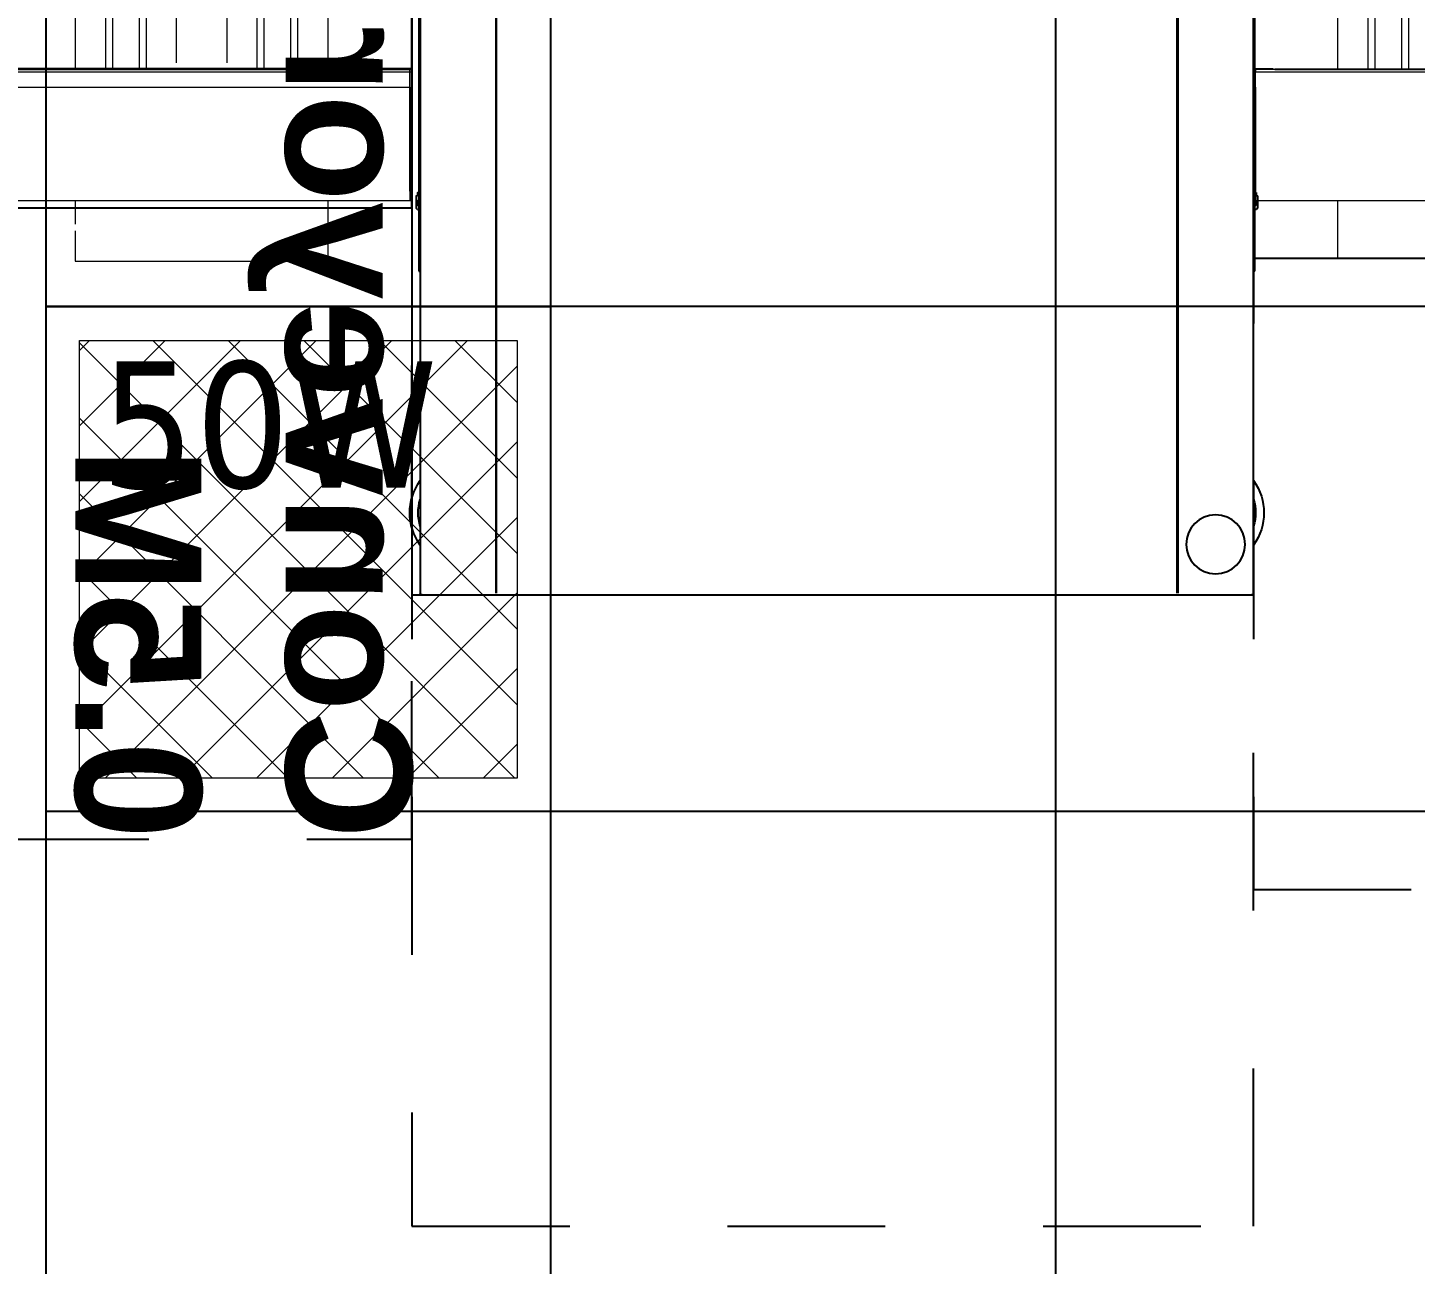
# Model space of a CAD drawing. Header units: centimetres. Extents: x 405564 to 502064, y 46284 to 60634.
# Drawn here: x 454057.6 to 454222.5, y 52528.8 to 52675.6 of the extents above; entities that cross this region are included whole.
import ezdxf
from ezdxf import colors
from ezdxf.entities.mleader import LeaderData, LeaderLine
from ezdxf.math import Vec2, Vec3
from ezdxf.xclip import XClip

# ---------------------------------------------------------------- set-up
doc = ezdxf.new("R2010")
doc.units = ezdxf.units.CM
doc.header["$XCLIPFRAME"] = 0
doc.linetypes.add('3+1_3b$0$DASHED', pattern=[0.25, 0.125, -0.125])
for name, color, linetype in [('---___EB_draft03_cihazlar', 8, 'Continuous'), ('0-KRCN-ASMATAVAN-130426', 8, 'Continuous'), ('AS_DUV', 8, 'Continuous'), ('AS_PYZ_BINA', 8, 'Continuous')]:
    doc.layers.add(name, color=color, linetype=linetype)
for name, color, linetype, lineweight in [('0-KRCN-AYDINLATMA-130426', 8, 'Continuous', 9), ('0-KRCN-MİMARİ-220526', 8, 'Continuous', 9), ('OL_Ic', 8, 'Continuous', 9)]:
    doc.layers.add(name, color=color, linetype=linetype, lineweight=lineweight)
doc.styles.add('Kalin02', font='arialbd.ttf')
doc.styles.add('Normal_ITL', font='swissi.ttf')
doc.styles.add('TAHOMA', font='tahoma.ttf')

# ---------------------------------------------------------------- blocks, each defined once
blk = doc.blocks.new('50W 60x60 cm  SIVA ALTI LED ARMATÜR')
at = {"layer": '0-KRCN-AYDINLATMA-130426'}
h = blk.add_hatch(dxfattribs=at)
h.set_pattern_fill('ANSI37', color=256, scale=0.2)
h.paths.add_polyline_path([(-2.6, 2.594), (2.6, 2.594), (2.6, -2.606), (-2.6, -2.606)])
for points in [[(-3, 2.994), (3, 2.994), (3, -3.007), (-3, -3.007)], [(-2.6, 2.594), (2.6, 2.594), (2.6, -2.606), (-2.6, -2.606)]]:
    blk.add_lwpolyline(points, close=True, dxfattribs=at)
at = {"layer": '0-KRCN-AYDINLATMA-130426', "insert": (-2.35, 2.344), "char_height": 1.5, "attachment_point": 1, "style": 'TAHOMA'}
blk.add_mtext_dynamic_manual_height_columns('{\\fTahoma|b0|i0|c162|p34;50W}', width=1.5, gutter_width=1.25, heights=[0], dxfattribs=at)
blk = doc.blocks.new('G$C27E741DA')
at = {"layer": '0-KRCN-AYDINLATMA-130426', "xscale": 10, "yscale": 10, "zscale": 10}
blk.add_blockref('50W 60x60 cm  SIVA ALTI LED ARMATÜR', (16025.68, 5478.55), dxfattribs=at)
blk = doc.blocks.new('Conveyor0.5M')
at = {"layer": '---___EB_draft03_cihazlar', "linetype": 'Continuous', "lineweight": 15}
for p, q in [((276861.82, -40180.86), (276862.12, -40180.86)), ((276862.12, -40180.86), (276862.24, -40180.86)), ((276862.12, -40229.86), (276862.12, -40180.86)), ((276862.12, -40180.86), (276862.12, -40229.85)), ((276862.24, -40180.86), (276862.24, -40228.86)), ((276846.57, -40180.96), (276847.67, -40180.96)), ((276846.57, -40180.98), (276846.57, -40180.96)), ((276846.57, -40181.16), (276846.57, -40180.98)), ((276846.57, -40230.66), (276846.57, -40181.16)), ((276847.67, -40181.16), (276846.57, -40181.16)), ((276847.67, -40180.96), (276854.52, -40180.96)), ((276847.67, -40181.16), (276861.82, -40181.16)), ((276858.79, -40181.16), (276847.67, -40181.16)), ((276854.92, -40180.96), (276854.52, -40180.96)), ((276854.92, -40180.96), (276861.82, -40180.96)), ((276860.02, -40181.16), (276858.86, -40181.16)), ((276860.02, -40230.66), (276860.02, -40181.16)), ((276860.07, -40181.16), (276861.72, -40181.16)), ((276862.12, -40180.96), (276861.82, -40180.96)), ((276861.82, -40180.96), (276861.82, -40181.16)), ((276861.82, -40181.21), (276861.82, -40181.16)), ((276861.82, -40181.16), (276861.82, -40230.66)), ((276862.12, -40181.21), (276861.82, -40181.21)), ((276862.24, -40180.96), (276862.12, -40180.96)), ((276862.12, -40180.96), (276862.12, -40181.96)), ((276862.12, -40181.96), (276862.12, -40180.96)), ((276862.24, -40181.21), (276862.12, -40181.21)), ((276862.12, -40181.21), (276862.12, -40182.21)), ((276862.12, -40182.21), (276862.12, -40181.21)), ((276862.12, -40181.96), (276862.12, -40229.61)), ((276862.12, -40182.21), (276862.12, -40229.86)), ((276862.24, -40182.96), (276862.24, -40180.96)), ((276862.24, -40183.21), (276862.24, -40181.21)), ((276862.12, -40182.96), (276862.24, -40182.96)), ((276862.12, -40183.18), (276862.14, -40183.18)), ((276862.12, -40183.21), (276862.24, -40183.21)), ((276862.14, -40183.28), (276862.12, -40183.28)), ((276862.12, -40183.43), (276862.14, -40183.43)), ((276862.14, -40183.53), (276862.12, -40183.53)), ((276862.14, -40228.38), (276862.14, -40183.18)), ((276862.19, -40183.18), (276862.14, -40183.18)), ((276862.14, -40228.63), (276862.14, -40183.43)), ((276862.19, -40183.43), (276862.14, -40183.43)), ((276862.19, -40228.38), (276862.19, -40183.18)), ((276862.19, -40228.63), (276862.19, -40183.43)), ((276839.37, -40220.91), (276839.37, -40190.91)), ((276839.47, -40190.91), (276839.37, -40190.91)), ((276842.96, -40190.91), (276839.47, -40190.91)), ((276846.57, -40190.91), (276843.78, -40190.91)), ((276907.45, -40190.91), (276862.19, -40190.91)), ((276907.45, -40194.5), (276862.19, -40194.5)), ((276907.45, -40195.32), (276862.19, -40195.32)), ((276907.45, -40198.5), (276862.19, -40198.5)), ((276907.45, -40199.32), (276862.19, -40199.32)), ((276906.72, -40202.91), (276862.92, -40202.91)), ((276906.72, -40208.91), (276862.92, -40208.91)), ((276907.45, -40212.5), (276862.19, -40212.5)), ((276907.45, -40213.32), (276862.19, -40213.32)), ((276907.45, -40216.5), (276862.19, -40216.5)), ((276907.45, -40217.32), (276862.19, -40217.32)), ((276839.47, -40220.91), (276839.37, -40220.91)), ((276842.96, -40220.91), (276839.47, -40220.91)), ((276846.57, -40220.91), (276843.78, -40220.91)), ((276907.45, -40220.91), (276862.19, -40220.91))]:
    blk.add_line(p, q, dxfattribs=at)
at = {"layer": '---___EB_draft03_cihazlar', "color": 1, "linetype": '3+1_3b$0$DASHED', "ltscale": 150}
blk.add_lwpolyline([(276770.72, -40180.91), (277000.72, -40180.91), (277000.72, -40230.91), (276770.72, -40230.91), (276770.72, -40180.91)], dxfattribs=at)
at = {"layer": '---___EB_draft03_cihazlar', "color": 1}
blk.add_lwpolyline([(276845.72, -40180.91), (276925.72, -40180.91), (276925.72, -40230.91), (276845.72, -40230.91), (276845.72, -40180.91)], dxfattribs=at)
at = {"layer": '---___EB_draft03_cihazlar', "linetype": 'Continuous', "lineweight": 15}
for points, knots in [([(276846.57, -40181), (276846.57, -40181), (276846.57, -40181.02), (276846.57, -40180.99), (276846.57, -40180.96), (276846.57, -40180.96)], [0, 0, 0, 0, 0.052266, 0.883064, 1, 1, 1, 1]), ([(276854.92, -40180.96), (276854.9, -40180.97), (276854.84, -40180.99), (276854.73, -40181.01), (276854.61, -40181), (276854.54, -40180.97), (276854.52, -40180.96)], [0, 0, 0, 0, 0.162259, 0.462444, 0.828584, 1, 1, 1, 1])]:
    blk.add_open_spline(points, degree=3, knots=knots, dxfattribs=at)
at = {"layer": '---___EB_draft03_cihazlar', "insert": (276770.72, -40180.91), "char_height": 15, "attachment_point": 1, "style": 'Kalin02'}
blk.add_mtext_dynamic_manual_height_columns('Conveyor \\P0.5M', width=590.7316, gutter_width=750, heights=[137.08], dxfattribs=at)
blk = doc.blocks.new('RejectConveyor1M')
at = {"layer": '---___EB_draft03_cihazlar', "linetype": 'Continuous', "lineweight": 15}
for p, q in [((277095.36, -39826.95), (277095.36, -39727.45)), ((277110.61, -39727.45), (277110.61, -39826.95)), ((277088.51, -39817.2), (277088.51, -39737.2)), ((277110.91, -39778.25), (277110.91, -39825.9)), ((277110.93, -39824.67), (277110.93, -39779.47)), ((277110.98, -39824.67), (277110.98, -39779.47)), ((277156.24, -39808.79), (277110.98, -39808.79)), ((277156.24, -39809.61), (277110.98, -39809.61)), ((277156.24, -39812.79), (277110.98, -39812.79)), ((277156.24, -39813.61), (277110.98, -39813.61)), ((277092.57, -39817.2), (277088.51, -39817.2)), ((277095.36, -39817.2), (277092.57, -39817.2)), ((277156.24, -39817.2), (277110.98, -39817.2)), ((277110.91, -39824.57), (277110.93, -39824.57)), ((277110.93, -39824.67), (277110.91, -39824.67)), ((277110.98, -39824.67), (277110.93, -39824.67)), ((277111.03, -39824.9), (277110.91, -39824.9)), ((277110.91, -39825.9), (277110.91, -39826.9)), ((277111.03, -39826.9), (277111.03, -39824.9)), ((277095.36, -39827.12), (277095.36, -39826.95)), ((277096.46, -39826.95), (277095.36, -39826.95)), ((277095.36, -39827.15), (277095.36, -39827.12)), ((277096.46, -39827.15), (277095.36, -39827.15)), ((277096.46, -39826.95), (277110.61, -39826.95)), ((277107.57, -39826.95), (277096.46, -39826.95)), ((277096.46, -39827.15), (277103.31, -39827.15)), ((277103.31, -39827.15), (277103.71, -39827.15)), ((277103.71, -39827.15), (277110.61, -39827.15)), ((277108.81, -39826.95), (277107.64, -39826.95)), ((277108.86, -39826.95), (277110.51, -39826.95)), ((277110.61, -39826.95), (277110.61, -39826.9)), ((277110.61, -39826.9), (277110.91, -39826.9)), ((277110.61, -39826.95), (277110.61, -39827.15)), ((277110.91, -39826.9), (277111.03, -39826.9))]:
    blk.add_line(p, q, dxfattribs=at)
at = {"layer": '---___EB_draft03_cihazlar', "color": 1, "linetype": '3+1_3b$0$DASHED', "ltscale": 150}
blk.add_lwpolyline([(277013.51, -39727.2), (277249.51, -39727.2), (277249.51, -39827.2), (277013.51, -39827.2), (277013.51, -39727.2)], dxfattribs=at)
at = {"layer": '---___EB_draft03_cihazlar', "color": 1}
blk.add_lwpolyline([(277088.51, -39727.2), (277174.51, -39727.2), (277174.51, -39827.2), (277088.51, -39827.2), (277088.51, -39727.2)], dxfattribs=at)
at = {"layer": '---___EB_draft03_cihazlar', "linetype": 'Continuous', "lineweight": 15}
for points, knots in [([(277095.36, -39827.15), (277095.36, -39827.14), (277095.36, -39827.12), (277095.36, -39827.09), (277095.36, -39827.1), (277095.36, -39827.1)], [0, 0, 0, 0, 0.116936, 0.947734, 1, 1, 1, 1]), ([(277103.31, -39827.15), (277103.33, -39827.14), (277103.4, -39827.11), (277103.51, -39827.09), (277103.63, -39827.11), (277103.69, -39827.14), (277103.71, -39827.15)], [0, 0, 0, 0, 0.171416, 0.537556, 0.837741, 1, 1, 1, 1])]:
    blk.add_open_spline(points, degree=3, knots=knots, dxfattribs=at)
blk = doc.blocks.new('SPI')
at = {"layer": '---___EB_draft03_cihazlar', "linetype": 'Continuous'}
for p, q in [((274420.39, -39725.33), (274546.49, -39725.33)), ((274440.84, -39725.17), (274508.24, -39725.17)), ((274498.84, -39725.17), (274498.84, -39725.08)), ((274498.88, -39725.08), (274498.84, -39725.08)), ((274498.88, -39724.99), (274498.88, -39725.17)), ((274498.88, -39724.99), (274499.16, -39724.99)), ((274499.16, -39724.99), (274499.16, -39725.17)), ((274499.2, -39725.09), (274499.16, -39725.09)), ((274499.2, -39725.13), (274499.16, -39725.13)), ((274499.23, -39725.08), (274499.2, -39725.11)), ((274499.2, -39725.09), (274499.2, -39725.17)), ((274499.2, -39725.17), (274499.2, -39725.11)), ((274499.29, -39724.83), (274499.22, -39725.17)), ((274499.23, -39725.13), (274499.23, -39725.08)), ((274499.24, -39725.08), (274499.23, -39725.08)), ((274499.24, -39725.08), (274499.23, -39725.08)), ((274499.29, -39724.83), (274500.74, -39724.83)), ((274500.89, -39724.98), (274500.74, -39724.83)), ((274500.89, -39724.98), (274500.89, -39725.17)), ((274508.24, -39725.17), (274508.24, -39725.33)), ((274546.69, -39725.53), (274546.69, -39734.13)), ((274546.49, -39734.33), (274420.39, -39734.33)), ((274546.49, -39734.38), (274474.19, -39734.38)), ((274495.97, -39734.38), (274495.97, -39734.33)), ((274496.08, -39734.33), (274496.08, -39734.38)), ((274496.98, -39734.38), (274496.98, -39734.33)), ((274497.09, -39734.38), (274497.09, -39734.33)), ((274497.24, -39734.38), (274497.24, -39734.33)), ((274497.76, -39734.33), (274497.76, -39734.38)), ((274498.21, -39734.38), (274498.21, -39734.33)), ((274498.59, -39734.38), (274498.59, -39734.33)), ((274498.88, -39734.33), (274498.88, -39734.38)), ((274499.16, -39734.33), (274499.16, -39734.38)), ((274499.19, -39734.38), (274499.19, -39734.33)), ((274500.89, -39734.33), (274500.89, -39734.38)), ((274541.19, -39734.38), (274541.19, -39734.33)), ((274546.69, -39734.58), (274546.69, -39815.08)), ((274420.39, -39815.33), (274546.49, -39815.33)), ((274546.49, -39815.28), (274474.19, -39815.28)), ((274485.69, -39815.33), (274485.69, -39815.28)), ((274531.69, -39815.33), (274531.69, -39815.28)), ((274536.29, -39815.28), (274536.29, -39815.33)), ((274540.99, -39815.28), (274540.99, -39815.33)), ((274541.19, -39815.33), (274541.19, -39815.28)), ((274546.69, -39815.53), (274546.69, -39824.13)), ((274546.49, -39824.33), (274420.39, -39824.33)), ((274508.24, -39824.49), (274440.84, -39824.49)), ((274498.84, -39824.58), (274498.84, -39824.49)), ((274498.88, -39824.58), (274498.84, -39824.58)), ((274498.88, -39824.49), (274498.88, -39824.67)), ((274498.88, -39824.67), (274499.16, -39824.67)), ((274499.16, -39824.49), (274499.16, -39824.67)), ((274499.2, -39824.53), (274499.16, -39824.53)), ((274499.2, -39824.57), (274499.16, -39824.57)), ((274499.2, -39824.57), (274499.2, -39824.49)), ((274499.2, -39824.55), (274499.2, -39824.49)), ((274499.23, -39824.58), (274499.2, -39824.55)), ((274499.22, -39824.49), (274499.29, -39824.83)), ((274499.23, -39824.58), (274499.23, -39824.53)), ((274499.24, -39824.58), (274499.23, -39824.58)), ((274499.24, -39824.58), (274499.23, -39824.58)), ((274500.74, -39824.83), (274500.89, -39824.68)), ((274500.89, -39824.68), (274500.89, -39824.49)), ((274508.24, -39824.49), (274508.24, -39824.33)), ((274499.29, -39824.83), (274500.74, -39824.83))]:
    blk.add_line(p, q, dxfattribs=at)
at = {"layer": '---___EB_draft03_cihazlar', "color": 1, "linetype": '3+1_3b$0$DASHED', "ltscale": 150}
blk.add_lwpolyline([(274345.69, -39724.33), (274621.69, -39724.33), (274621.69, -39824.33), (274345.69, -39824.33), (274345.69, -39724.33)], dxfattribs=at)
at = {"layer": '---___EB_draft03_cihazlar', "color": 1}
blk.add_lwpolyline([(274420.69, -39724.33), (274546.69, -39724.33), (274546.69, -39824.33), (274420.69, -39824.33), (274420.69, -39724.33)], dxfattribs=at)
at = {"layer": '---___EB_draft03_cihazlar', "linetype": 'Continuous'}
blk.add_circle((274540.69, -39819.83), 3.5, dxfattribs=at)
for centre, radius, start, end in [((274536.94, -39730.58), 6.5, 53.9403, 126.0597), ((274500.14, -39725.33), 0.4, 23.7878, 156.2122), ((274500.14, -39725.33), 0.225, 46.0426, 133.9574), ((274500.14, -39725.33), 0.2, 53.1454, 126.8609), ((274536.94, -39730.58), 5.5, 73.027, 106.9261), ((274546.49, -39725.53), 0.2, 0, 90), ((274536.94, -39730.58), 6.5, 324.1813, 324.7056), ((274538.99, -39815.38), 0.35, 163.0656, 171.3861), ((274538.99, -39815.38), 0.21, 150, 165.731), ((274538.99, -39815.38), 0.21, 14.269, 30), ((274538.99, -39815.38), 0.35, 8.6139, 16.9344), ((274536.94, -39819.08), 6.5, 35.2944, 35.8187), ((274545.18, -39815.29), 0.2, 180, 192.505), ((274500.14, -39824.33), 0.4, 203.6323, 336.3677), ((274500.14, -39824.33), 0.225, 225.9097, 314.0903), ((274500.14, -39824.33), 0.2, 255, 306.8546), ((274536.94, -39819.08), 6.5, 233.9403, 306.0597), ((274536.94, -39819.08), 5.5, 253.027, 286.9261), ((274546.49, -39824.13), 0.2, 270, 0)]:
    blk.add_arc(centre, radius, start, end, dxfattribs=at)
blk.add_ellipse((274496.59, -39734.66), major_axis=(0.3, 0), ratio=0.999712, start_param=1.231318, end_param=1.910275, dxfattribs=at)
blk = doc.blocks.new('A$Ca63a641c')
at = {"layer": 'AS_PYZ_BINA'}
ml = blk.add_multileader_mtext('Standard', dxfattribs=at)
ml.set_content('EST boyalı panel çit ve panel çit kapı (AS 51.101)', color=256, style='Normal_ITL')
ml.set_leader_properties()
ml.build(insert=Vec2(0, 0))
ml.multileader.update_dxf_attribs({"dogleg_length": 0.379, "arrow_head_size": 17.04, "scale": 75})
ctx = ml.context
ctx.base_point, ctx.scale, ctx.char_height, ctx.arrow_head_size, ctx.landing_gap_size, ctx.plane_origin = Vec3(140.51, 464.3), 75, 20, 17.04, 14.2, Vec3(92.51, 620.11)
notes = []
notes.append((ctx, [(0, (1, 1, 0), (112.11, 464.3), (1, 0), 28.4, [(0, [(68.5, 410)], 0, [])])]))
ctx.mtext.insert, ctx.mtext.width, ctx.mtext.flow_direction = Vec3(154.71, 477.51), 604.5634, 5
for ctx, leaders in notes:
    for number, flags, end, landing, length, lines in leaders:
        leader = LeaderData()
        leader.index, (leader.has_last_leader_line, leader.has_dogleg_vector, leader.attachment_direction) = number, flags
        leader.last_leader_point, leader.dogleg_vector, leader.dogleg_length = Vec3(end), Vec3(landing), length
        for number, points, colour, breaks in lines:
            line = LeaderLine()
            line.index, line.vertices, line.color, line.breaks = number, Vec3.list(points), colors.encode_raw_color(colour), breaks
            leader.lines.append(line)
        ctx.leaders.append(leader)
blk = doc.blocks.new('A$C85dec720')
at = {"layer": 'OL_Ic'}
blk.add_blockref('A$Ca63a641c', (5315.08, 5344.25, 28.4), dxfattribs=at)
blk = doc.blocks.new('A$C6A10300A')
at = {"layer": '---___EB_draft03_cihazlar', "xscale": -1}
for name, p, rotation in [('Conveyor0.5M', (56220.09, -284825.47), 270), ('SPI', (-23685.15, 266520.94), 89.99999999999997), ('RejectConveyor1M', (55966.38, -285074.25), 270)]:
    blk.add_blockref(name, p, dxfattribs=dict(at, rotation=rotation))
at = {"layer": 'AS_DUV'}
ref = blk.add_blockref('A$C85dec720', (28900.96, -17748.98), dxfattribs=dict(at, rotation=105.0255580063709))
XClip(ref).set_block_clipping_path([(6220.3367769278, 6783.7313721173), (4126.4071464743, -1017.0000000052), (7354.8298234051, -1883.5969356479), (9448.7594538586, 5917.1344364745)])

msp = doc.modelspace()

# ---------------------------------------------------------------- linework, layer by layer
at = {"layer": '0-KRCN-ASMATAVAN-130426'}
for p, q in [((454059.75, 53422.56), (454059.75, 52222.56)), ((454119.75, 52222.56), (454119.75, 53422.56)), ((454179.75, 52222.56), (454179.75, 53422.56)), ((454059.75, 52642.56), (454839.75, 52642.56)), ((454059.75, 52582.56), (454839.75, 52582.56))]:
    msp.add_line(p, q, dxfattribs=at)

# ---------------------------------------------------------------- block references
at = {"layer": '0-KRCN-AYDINLATMA-130426'}
msp.add_blockref('G$C27E741DA', (438064.07, 47134.02), dxfattribs=at)

# ---------------------------------------------------------------- next in the draw order: block references
at = {"layer": '0-KRCN-MİMARİ-220526'}
msp.add_blockref('A$C6A10300A', (438064.07, 60634.02), dxfattribs=at)

doc.saveas('drawing.dxf')
